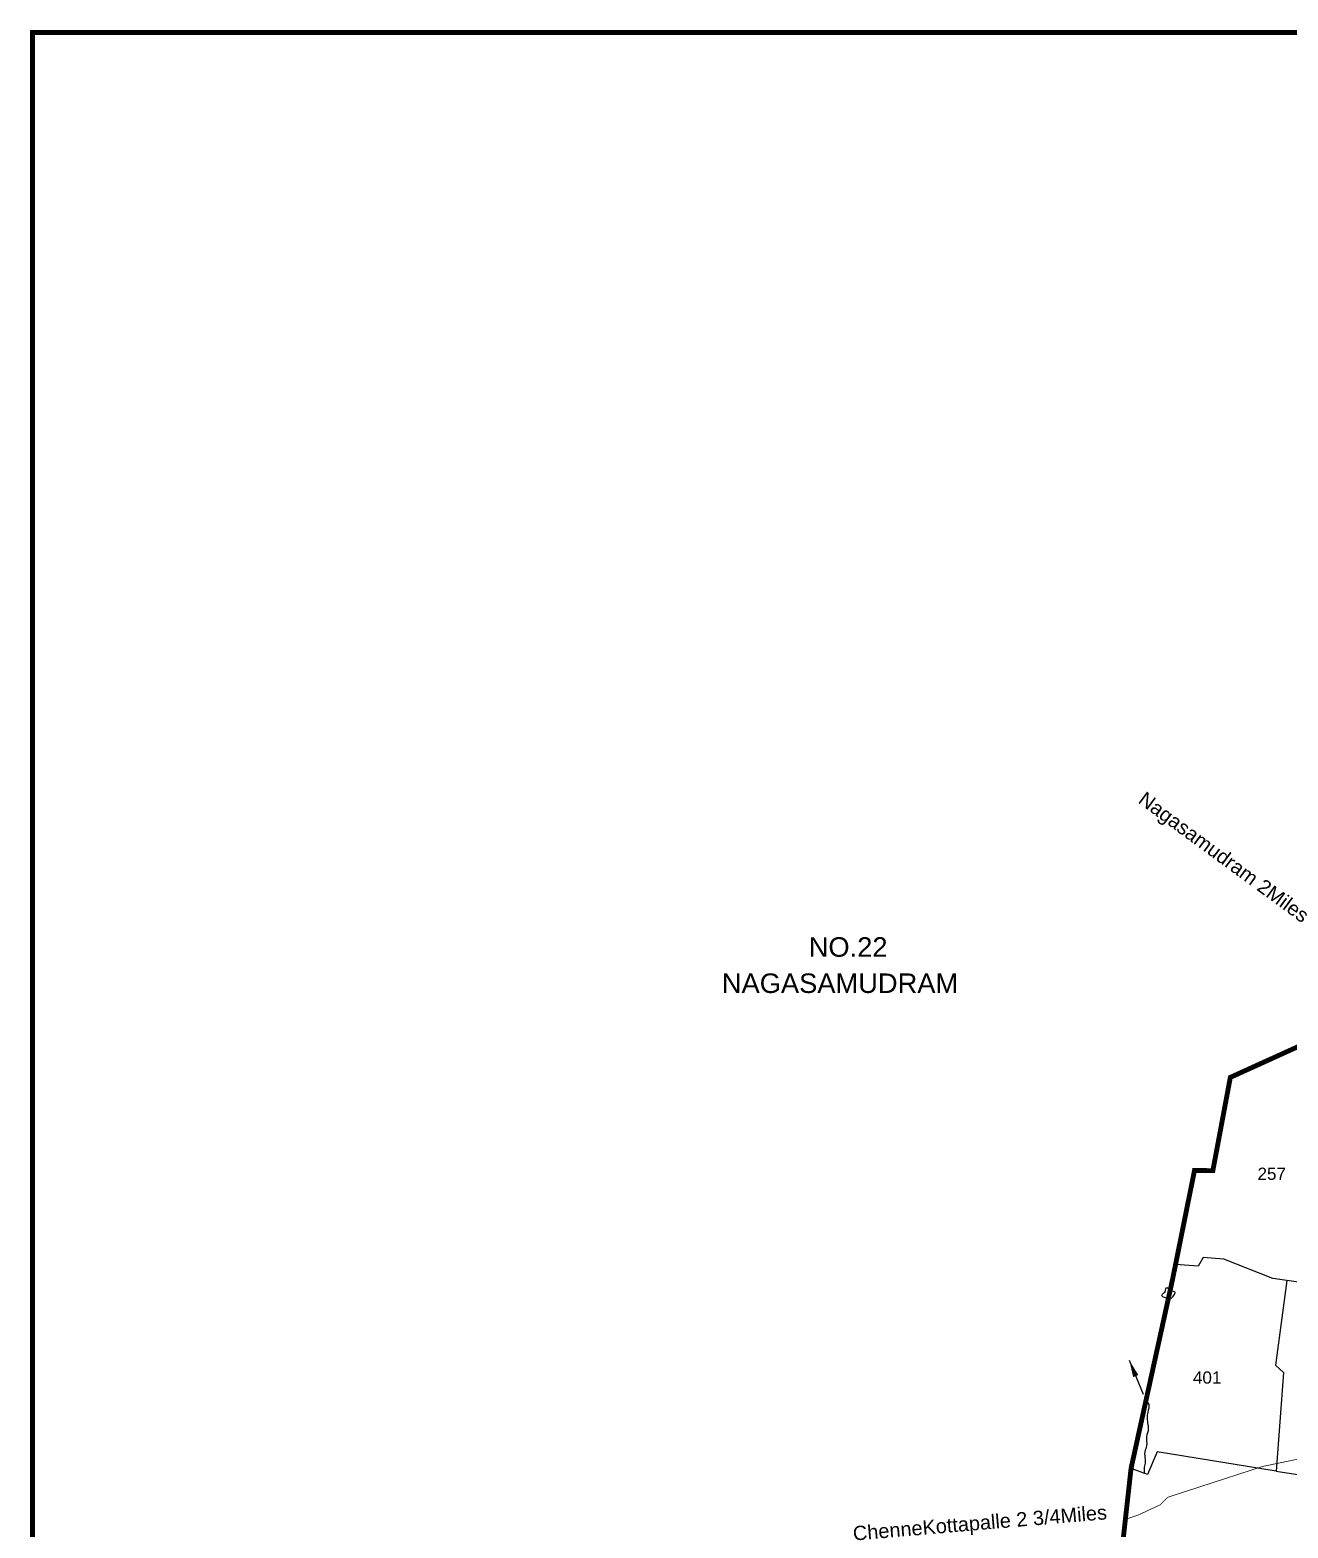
# Model space of a CAD drawing. Header units: feet. Extents: x 784194 to 795064, y 1574127 to 1583236.
# Drawn here: x 784194 to 786772, y 1579764 to 1582833 of the extents above; entities that cross this region are included whole.
import ezdxf
from ezdxf.enums import TextEntityAlignment as Align

# ---------------------------------------------------------------- set-up
doc = ezdxf.new("R2010")
doc.units = ezdxf.units.FT
doc.header["$LTSCALE"] = 15
doc.header["$MEASUREMENT"] = 0
doc.linetypes.add('HIDDEN2', pattern=[0.1875, 0.125, -0.0625])
for name, color, linetype in [('PLOT', 7, 'Continuous'), ('PLOT NO', 7, 'Continuous'), ('ROADS', 6, 'Continuous'), ('TANKS-STREAM', 4, 'Continuous'), ('TEXT', 1, 'Continuous'), ('text2', 7, 'Continuous'), ('VILLAGE STONES', 240, 'Continuous')]:
    doc.layers.add(name, color=color, linetype=linetype)
doc.layers.add('VILLAGE BOUNDRY', color=5, linetype='HIDDEN2', lineweight=100)
doc.styles.get("Standard").update_dxf_attribs({"font": 'arial.ttf'})
doc.dimstyles.get("Standard").update_dxf_attribs({"dimtxt": 0.18, "dimasz": 35, "dimexe": 0.18, "dimexo": 0.0625, "dimgap": 0.09, "dimtad": 0, "dimtih": 1, "dimtoh": 1, "dimdec": 4, "dimzin": 0, "dimdsep": 46, "dimtxsty": 'Standard', "dimcen": 0.09, "dimadec": 0, "dimazin": 0, "dimtfac": 1, "dimtdec": 4, "dimtofl": 0, "dimtmove": 0, "dimatfit": 3, "dimfxl": 1, "dimtolj": 1, "dimtzin": 0, "dimarcsym": 0})

msp = doc.modelspace()

# ---------------------------------------------------------------- linework, layer by layer
at = {"layer": 'PLOT', "lineweight": -2}
for points in [[(786905.6, 1580653), (786891.4, 1580347.1), (786856.7, 1580304.7), (786797.5, 1580266.9), (786769.3, 1580270.5), (786740.3, 1580275), (786640.1, 1580314.4), (786597.6, 1580317.7), (786587.4, 1580300.3), (786541, 1580303.4)], [(786747.3, 1579880.1), (786927.2, 1579852.3), (787087.7, 1579907.8), (787256.6, 1579989.5), (787253.3, 1580121.4), (787262.3, 1580220.6), (787207.5, 1580461.3)], [(786769.3, 1580270.5), (786745.7, 1580097.6), (786762.1, 1580082.2), (786747.3, 1579880.1), (786503.6, 1579919.7), (786483.5, 1579873), (786449.8, 1579885.3)]]:
    msp.add_lwpolyline(points, dxfattribs=at)
at = {"layer": 'ROADS', "linetype": 'HIDDEN2', "lineweight": -2, "ltscale": 10, "const_width": 1.5}
msp.add_lwpolyline([(786807.7, 1579908), (786719.6, 1579889.8), (786615.8, 1579856.1), (786545.7, 1579833.3), (786524.6, 1579826.4), (786509.6, 1579811.2), (786464.5, 1579790.2), (786438.2, 1579781.4)], dxfattribs=at)
at = {"layer": 'TANKS-STREAM', "lineweight": -2}
msp.add_spline([(786480.2, 1580023.9), (786486, 1580016.8), (786484.1, 1580000.9), (786482.9, 1579988.5), (786484.4, 1579975.7), (786485.2, 1579966.8), (786481.7, 1579950.5), (786481.7, 1579932.3), (786478.2, 1579919.7), (786478.6, 1579904.2), (786479, 1579899.2), (786476.7, 1579888), (786477.2, 1579875.3)], degree=3, dxfattribs=at)
at = {"layer": 'text2', "color": 5, "linetype": 'ByBlock', "lineweight": -2, "const_width": 10}
msp.add_lwpolyline([(784198.7, 1582828.1), (794982.3, 1582828.1), (794982.3, 1574132), (784198.7, 1574132)], close=True, dxfattribs=at)
at = {"layer": 'VILLAGE BOUNDRY', "lineweight": -2, "ltscale": 10, "const_width": 10}
msp.add_lwpolyline([(786412.2, 1579546.9), (786449.8, 1579885.3), (786534.6, 1580271.5), (786579.9, 1580496.2), (786617.5, 1580495.8), (786653.3, 1580686.9), (786799.2, 1580753.2), (786849.9, 1581009), (786972.7, 1581036.9), (786991.5, 1581039.3), (786991.1, 1581044)], dxfattribs=at)
msp.add_lwpolyline([(786412.2, 1579546.9), (786449.8, 1579885.3), (786534.6, 1580271.5), (786579.9, 1580496.2), (786617.5, 1580495.8), (786653.3, 1580686.9), (786799.2, 1580753.2), (786849.9, 1581009), (786972.7, 1581036.9), (786991.5, 1581039.3), (786991.1, 1581044)], dxfattribs=at)
at = {"layer": 'VILLAGE STONES', "lineweight": -2}
msp.add_spline([(786520.1, 1580247.7), (786523, 1580256.5), (786531.4, 1580250.3), (786539.3, 1580247.1), (786536.3, 1580239.3), (786531.2, 1580233.7), (786518.7, 1580235.8), (786513, 1580239.8), (786517.3, 1580245.2), (786520.2, 1580247.9)], degree=3, dxfattribs=at)

# ---------------------------------------------------------------- texts
at = {"layer": 'PLOT NO', "linetype": 'ByBlock', "lineweight": -2}
for s, rotation, p in [('Nagasamudram 2Miles', 323.6781, (786462.4, 1581250.9)), ('ChenneKottapalle 2 3/4Miles', 4.8192, (785881.2, 1579737.8))]:
    msp.add_text(s, height=29.231, rotation=rotation, dxfattribs=at).set_placement(p)
at = {"layer": 'PLOT NO', "lineweight": -2}
for s, p in [('257', (786738.1, 1580489.5)), ('401', (786605.8, 1580071.9))]:
    msp.add_text(s, height=25, dxfattribs=at).set_placement(p, align=Align.MIDDLE_CENTER)
at = {"layer": 'TEXT', "lineweight": -2}
for s, p in [('NO.22', (785789.4, 1580934.1)), ('NAGASAMUDRAM', (785611.4, 1580859.9))]:
    msp.add_text(s, height=40, dxfattribs=at).set_placement(p)

# ---------------------------------------------------------------- leaders
at = {"layer": 'VILLAGE BOUNDRY', "linetype": 'ByBlock', "lineweight": -2}
msp.add_leader([(786446.3, 1580107.3), (786474.6, 1580037.8)], dimstyle='Standard', override={"dimgap": 0.09, "dimtad": 0}, dxfattribs=at)

doc.saveas('drawing.dxf')
